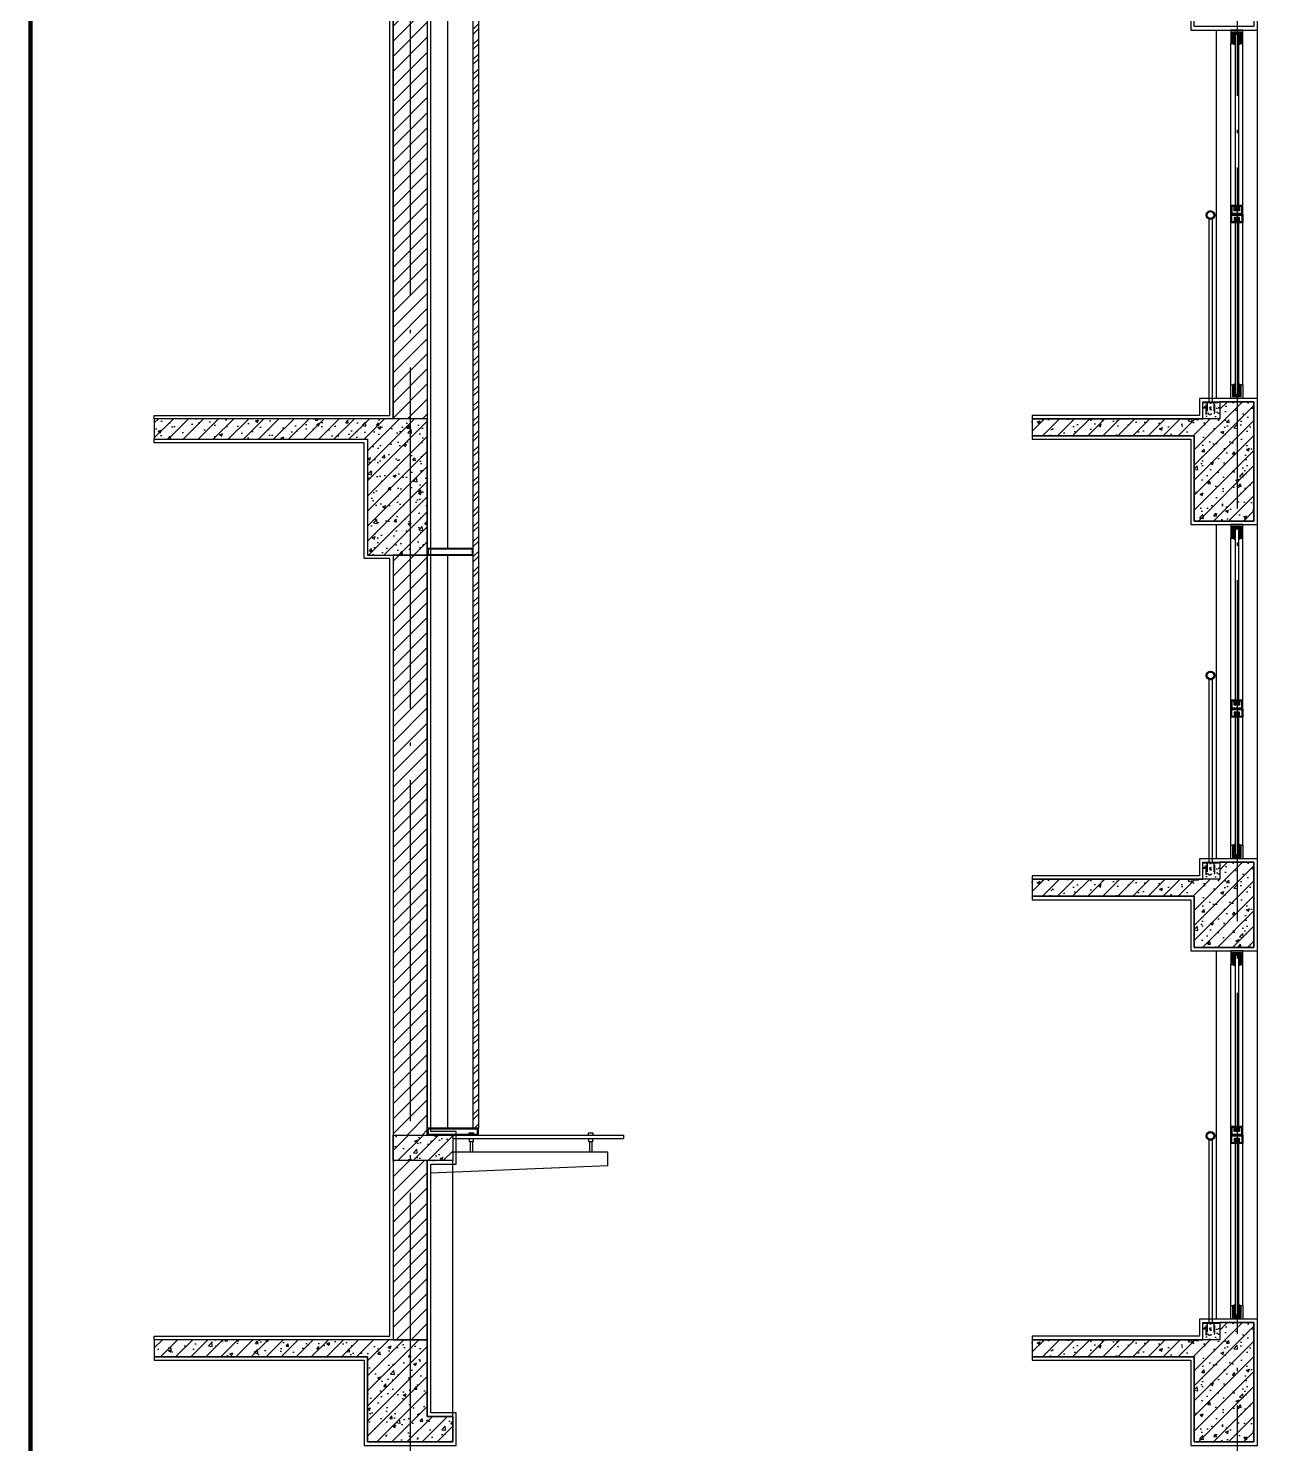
# Model space of a CAD drawing. Extents: x -737978 to 768813, y -372247 to 1140308.
# Drawn here: x -658920 to -651567, y -329121 to -320821 of the extents above; entities that cross this region are included whole.
import ezdxf

# ---------------------------------------------------------------- set-up
doc = ezdxf.new("R2010")
doc.units = 0
doc.header["$LTSCALE"] = 1000
doc.header["$MEASUREMENT"] = 0
doc.linetypes.add('DASH', pattern=[0.35, 0.25, -0.1])
doc.linetypes.add('DOTE', pattern=[2.42, 2, -0.2, 0.02, -0.2])
doc.layers.get('0').update_dxf_attribs({"linetype": 'CONTINUOUS'})
for name, color, linetype in [('0-填充边线', 7, 'CONTINUOUS'), ('DOTE', 1, 'DOTE'), ('J-COLU-梁柱', 30, 'CONTINUOUS'), ('J-DOOR-窗', 126, 'CONTINUOUS'), ('J-ELEV-立面栏杆', 36, 'CONTINUOUS'), ('J-ELEV-立面雨篷', 249, 'CONTINUOUS'), ('J-SECT-剖面看线', 253, 'CONTINUOUS'), ('PUB_HATCH', 8, 'CONTINUOUS'), ('PUB_TITLE', 4, 'CONTINUOUS'), ('填充', 8, 'CONTINUOUS'), ('栏杆', 35, 'CONTINUOUS'), ('龙骨', 36, 'CONTINUOUS')]:
    doc.layers.add(name, color=color, linetype=linetype)
doc.styles.add('DIM_FONT', font='SIMPLEX', dxfattribs={"width": 0.7, "bigfont": 'GBCBIG'})
pattern_1 = [(135, (-385373.529, -379004.6204), (4.49012806, 4.49012806), []), (45, (-385373.529, -379004.6204), (4.49012806, -4.49012806), [])]
pattern_2 = [(135, (-385373.533, -376504.62), (4.49012806, 4.49012806), []), (45, (-385373.533, -376504.62), (4.49012806, -4.49012806), [])]
pattern_3 = [(135, (-385373.533, -373604.62), (4.49012806, 4.49012806), []), (45, (-385373.533, -373604.62), (4.49012806, -4.49012806), [])]

# ---------------------------------------------------------------- blocks, each defined once
blk = doc.blocks.new('U_A9BUE')
at = {"layer": 'PUB_HATCH'}
h = blk.add_hatch(dxfattribs=at)
h.set_pattern_fill('ANSI31', color=256, scale=20, style=0)
h.set_pattern_definition([(45, (16964.9157, -24864.7672), (-1.76776695, 1.76776695), [])])
h.paths.add_polyline_path([(75, -6), (75, 0), (-15, 0), (-15, -6)])
at = {"linetype": 'DASH', "ltscale": 0.2}
for points in [[(-15, 0), (75, 0), (75, -6), (-15, -6)], [(11, -66), (5, -66), (5, -6), (11, -6)], [(49, -66), (55, -66), (55, -6), (49, -6)]]:
    blk.add_lwpolyline(points, close=True, dxfattribs=at)
at = {"style": 'DIM_FONT', "width": 0.8, "flags": 9}
for tag in ['YSIZE', 'XSIZE']:
    blk.add_attdef(tag, (0, 0), '', height=0.5, dxfattribs=at)
blk = doc.blocks.new('飘窗栏杆')
at = {"layer": 'J-ELEV-立面栏杆'}
h = blk.add_hatch(dxfattribs=at)
h.set_pattern_fill('ANSI31', color=256, style=0)
h.set_pattern_definition([(45, (-206.1456, -73239.6862), (-1.122532015, 1.122532015), [])])
h.paths.add_polyline_path([(504782.6, -345583.8, 1), (504832.6, -345583.8, 1)])
h.paths.add_polyline_path([(504827.6, -345583.8, -1), (504787.6, -345583.8, -1)], flags=16)
for p, q in [((504797.6, -345606.7), (504797.6, -346678.8)), ((504817.6, -345606.7), (504817.6, -346678.8))]:
    blk.add_line(p, q, dxfattribs=at)
for radius in [25, 20]:
    blk.add_circle((504807.6, -345583.8), radius, dxfattribs=at)
blk.add_blockref('U_A9BUE', (504777.6, -346678.8), dxfattribs=at)

msp = doc.modelspace()

# ---------------------------------------------------------------- hatches: boundary and pattern name
h = msp.add_hatch()
h.set_pattern_fill('金属', color=256, scale=25)
h.set_pattern_definition([(45, (-350961.336, -218415.03), (-44.194174, 44.194174), []), (45, (-350931.873, -218415.03), (-44.194174, 44.194174), [])])
h.paths.add_polyline_path([(-656311.5, -327270.9), (-656311.5, -327240.9), (-656311.5, -319850.9), (-656281.4, -319850.9), (-656281.5, -327270.9)])
at = {"layer": 'J-DOOR-窗'}
h = msp.add_hatch(dxfattribs=at)
h.set_pattern_fill('ANSI37', color=126, scale=4, style=0)
h.set_pattern_definition(pattern_3)
h.paths.add_polyline_path([(-651845.2, -320855.9), (-651825.2, -320855.9), (-651825.2, -320910.9), (-651825.2, -320917.9), (-651810.2, -320910.9), (-651810.2, -320840.9), (-651860.2, -320840.9), (-651860.2, -320910.9), (-651845.2, -320917.9), (-651845.2, -320910.9)])
h = msp.add_hatch(dxfattribs=at)
h.set_pattern_fill('ANSI37', color=126, scale=4, style=0)
h.set_pattern_definition(pattern_3)
h.paths.add_polyline_path([(-651845.2, -320855.9), (-651825.2, -320855.9), (-651825.2, -320910.9), (-651825.2, -320917.9), (-651810.2, -320910.9), (-651810.2, -320840.9), (-651860.2, -320840.9), (-651860.2, -320910.9), (-651845.2, -320917.9), (-651845.2, -320910.9)])
h = msp.add_hatch(dxfattribs=at)
h.set_pattern_fill('ANSI37', color=126, scale=4, style=0)
h.set_pattern_definition(pattern_3)
h.paths.add_polyline_path([(-651845.2, -320855.9), (-651825.2, -320855.9), (-651825.2, -320910.9), (-651825.2, -320917.9), (-651810.2, -320910.9), (-651810.2, -320840.9), (-651860.2, -320840.9), (-651860.2, -320910.9), (-651845.2, -320917.9), (-651845.2, -320910.9)])
h = msp.add_hatch(dxfattribs=at)
h.set_pattern_fill('ANSI37', color=126, scale=4, style=0)
h.set_pattern_definition([(225, (-385373.529, -270217.158), (4.49012806, -4.49012806), []), (315, (-385373.529, -270217.158), (4.49012806, 4.49012806), [])])
h.paths.add_polyline_path([(-651845.2, -322965.9), (-651845.2, -322910.9), (-651845.2, -322903.9), (-651860.2, -322910.9), (-651860.2, -322980.9), (-651810.2, -322980.9), (-651810.2, -322910.9), (-651825.2, -322903.9), (-651825.2, -322910.9), (-651825.2, -322965.9)])
h = msp.add_hatch(dxfattribs=at)
h.set_pattern_fill('ANSI37', color=126, scale=4, style=0)
h.set_pattern_definition(pattern_2)
h.paths.add_polyline_path([(-651845.2, -323755.9), (-651825.2, -323755.9), (-651825.2, -323810.9), (-651825.2, -323817.9), (-651810.2, -323810.9), (-651810.2, -323740.9), (-651860.2, -323740.9), (-651860.2, -323810.9), (-651845.2, -323817.9), (-651845.2, -323810.9)])
h = msp.add_hatch(dxfattribs=at)
h.set_pattern_fill('ANSI37', color=126, scale=4, style=0)
h.set_pattern_definition(pattern_2)
h.paths.add_polyline_path([(-651845.2, -323755.9), (-651825.2, -323755.9), (-651825.2, -323810.9), (-651825.2, -323817.9), (-651810.2, -323810.9), (-651810.2, -323740.9), (-651860.2, -323740.9), (-651860.2, -323810.9), (-651845.2, -323817.9), (-651845.2, -323810.9)])
h = msp.add_hatch(dxfattribs=at)
h.set_pattern_fill('ANSI37', color=126, scale=4, style=0)
h.set_pattern_definition(pattern_2)
h.paths.add_polyline_path([(-651845.2, -323755.9), (-651825.2, -323755.9), (-651825.2, -323810.9), (-651825.2, -323817.9), (-651810.2, -323810.9), (-651810.2, -323740.9), (-651860.2, -323740.9), (-651860.2, -323810.9), (-651845.2, -323817.9), (-651845.2, -323810.9)])
h = msp.add_hatch(dxfattribs=at)
h.set_pattern_fill('ANSI37', color=126, scale=4, style=0)
h.set_pattern_definition([(225, (-385373.529, -272917.158), (4.49012806, -4.49012806), []), (315, (-385373.529, -272917.158), (4.49012806, 4.49012806), [])])
h.paths.add_polyline_path([(-651845.2, -325665.9), (-651845.2, -325610.9), (-651845.2, -325603.9), (-651860.2, -325610.9), (-651860.2, -325680.9), (-651810.2, -325680.9), (-651810.2, -325610.9), (-651825.2, -325603.9), (-651825.2, -325610.9), (-651825.2, -325665.9)])
h = msp.add_hatch(dxfattribs=at)
h.set_pattern_fill('ANSI37', color=126, scale=4, style=0)
h.set_pattern_definition(pattern_1)
h.paths.add_polyline_path([(-651845.2, -326255.9), (-651825.2, -326255.9), (-651825.2, -326310.9), (-651825.2, -326317.9), (-651810.2, -326310.9), (-651810.2, -326240.9), (-651860.2, -326240.9), (-651860.2, -326310.9), (-651845.2, -326317.9), (-651845.2, -326310.9)])
h = msp.add_hatch(dxfattribs=at)
h.set_pattern_fill('ANSI37', color=126, scale=4, style=0)
h.set_pattern_definition(pattern_1)
h.paths.add_polyline_path([(-651845.2, -326255.9), (-651825.2, -326255.9), (-651825.2, -326310.9), (-651825.2, -326317.9), (-651810.2, -326310.9), (-651810.2, -326240.9), (-651860.2, -326240.9), (-651860.2, -326310.9), (-651845.2, -326317.9), (-651845.2, -326310.9)])
h = msp.add_hatch(dxfattribs=at)
h.set_pattern_fill('ANSI37', color=126, scale=4, style=0)
h.set_pattern_definition(pattern_1)
h.paths.add_polyline_path([(-651845.2, -326255.9), (-651825.2, -326255.9), (-651825.2, -326310.9), (-651825.2, -326317.9), (-651810.2, -326310.9), (-651810.2, -326240.9), (-651860.2, -326240.9), (-651860.2, -326310.9), (-651845.2, -326317.9), (-651845.2, -326310.9)])
h = msp.add_hatch(dxfattribs=at)
h.set_pattern_fill('ANSI37', color=126, scale=4, style=0)
h.set_pattern_definition([(225, (-385373.529, -275617.158), (4.49012806, -4.49012806), []), (315, (-385373.529, -275617.158), (4.49012806, 4.49012806), [])])
h.paths.add_polyline_path([(-651845.2, -328365.9), (-651845.2, -328310.9), (-651845.2, -328303.9), (-651860.2, -328310.9), (-651860.2, -328380.9), (-651810.2, -328380.9), (-651810.2, -328310.9), (-651825.2, -328303.9), (-651825.2, -328310.9), (-651825.2, -328365.9)])
at = {"layer": '填充'}
h = msp.add_hatch(dxfattribs=at)
h.set_pattern_fill('普通砖', color=256, scale=25, style=0)
h.set_pattern_definition([(45, (-350961.336, -218370.15), (-44.194192, 44.194192), [])])
h.paths.add_polyline_path([(-656781.4, -318510.9), (-656581.4, -318510.9), (-656581.4, -323110.9), (-656781.4, -323110.9)])
h = msp.add_hatch(dxfattribs=at)
h.set_pattern_fill('钢筋混凝土', color=256, scale=25, style=0)
h.set_pattern_definition([(45, (-354968.2, -244760.92), (-44.194174, 44.194174), []), (50, (-354968.2, -244760.92), (179.315046, -15.688034), [18.75, -206.25]), (355, (-354968.2, -244760.92), (-34.68783, 188.04803), [15, -165]), (100.4514, (-354953.26, -244762.23), (144.62735, 172.35989), [15.93505, -175.28553]), (46.1842, (-354968.2, -244710.92), (266.81026, -41.37975), [28.125, -309.375]), (96.6356, (-354945.97, -244714.37), (233.66568, 243.52947), [23.90257, -262.92825]), (351.1842, (-354968.2, -244710.92), (233.66549, 243.52965), [22.5, -247.5]), (21, (-354943.2, -244723.42), (149.22676, -100.65472), [18.75, -206.25]), (326, (-354943.2, -244723.42), (60.82883, 181.28751), [15, -165]), (71.4514, (-354930.76, -244731.81), (210.05566, 80.63262), [15.93505, -175.28553]), (37.5, (-354968.2, -244760.92), (3.039964, 83.223463), [0, -163, 0, -167.5, 0, -165.625]), (7.5, (-354968.2, -244760.92), (65.767384, 98.602928), [0, -95.5, 0, -159.25, 0, -63.125]), (327.5, (-355023.95, -244760.92), (133.455609, -5.638718), [0, -62.5, 0, -195, 0, -258.75]), (317.5, (-355048.95, -244760.92), (145.796542, 25.026246), [0, -81.25, 0, -129.5, 0, -183.75])])
h.paths.add_polyline_path([(-651735.2, -323710.9), (-651735.2, -323010.9), (-651935.2, -323010.9), (-651935.2, -323110.9), (-652055.2, -323110.9), (-653035.2, -323110.9), (-653035.2, -323210.9), (-652085.2, -323210.9), (-652085.2, -323710.9)])
h = msp.add_hatch(dxfattribs=at)
h.set_pattern_fill('混凝土', color=256, scale=10)
h.set_pattern_definition([(50, (67.744, 8100), (71.7260183, -6.2752135), [7.5, -82.5]), (355, (67.744, 8100), (-13.875133, 75.219213), [6, -66]), (100.4514, (73.72, 8099.48), (57.850938, 68.943954), [6.374019, -70.114211]), (46.1842, (67.74, 8120), (106.724105, -16.551901), [11.25, -123.75]), (96.6356, (76.64, 8118.62), (93.46627, 97.411787), [9.561029, -105.1713]), (351.1842, (67.74, 8120), (93.466195, 97.41186), [9, -99]), (21, (77.744, 8115), (59.690705, -40.261889), [7.5, -82.5]), (326, (77.744, 8115), (24.331533, 72.5150045), [6, -66]), (71.4514, (82.72, 8111.645), (84.022263, 32.25305), [6.374019, -70.114211]), (37.5, (67.744, 8100), (1.2159855, 33.2893854), [0, -65.2, 0, -67, 0, -66.25]), (7.5, (67.744, 8100), (26.3069537, 39.4411712), [0, -38.2, 0, -63.7, 0, -25.25]), (327.5, (45.444, 8100), (53.3822436, -2.2554872), [0, -25, 0, -78, 0, -103.5]), (317.5, (35.444, 8100), (58.318617, 10.0104982), [0, -32.5, 0, -51.8, 0, -73.5])])
h.paths.add_polyline_path([(-652035.2, -323010.9), (-651935.2, -323010.9), (-651935.2, -323110.9), (-652035.2, -323110.9)])
h = msp.add_hatch(dxfattribs=at)
h.set_pattern_fill('钢筋混凝土', color=256, scale=25, style=0)
h.set_pattern_definition([(45, (-335601.14, -252460.92), (-44.194174, 44.194174), []), (50, (-335601.14, -252460.92), (179.315046, -15.688034), [18.75, -206.25]), (355, (-335601.14, -252460.92), (-34.68783, 188.04803), [15, -165]), (100.4514, (-335586.2, -252462.23), (144.627345, 172.35989), [15.93505, -175.28553]), (46.1842, (-335601.14, -252410.92), (266.81026, -41.37975), [28.125, -309.375]), (96.6356, (-335578.9, -252414.37), (233.66568, 243.52947), [23.90257, -262.92825]), (351.1842, (-335601.14, -252410.92), (233.66549, 243.52965), [22.5, -247.5]), (21, (-335576.14, -252423.42), (149.22676, -100.65472), [18.75, -206.25]), (326, (-335576.14, -252423.42), (60.82883, 181.28751), [15, -165]), (71.4514, (-335563.7, -252431.81), (210.05566, 80.63262), [15.93505, -175.28553]), (37.5, (-335601.14, -252460.92), (3.039964, 83.223463), [0, -163, 0, -167.5, 0, -165.625]), (7.5, (-335601.14, -252460.92), (65.767384, 98.602928), [0, -95.5, 0, -159.25, 0, -63.125]), (327.5, (-335656.89, -252460.92), (133.455609, -5.638718), [0, -62.5, 0, -195, 0, -258.75]), (317.5, (-335681.89, -252460.92), (145.796542, 25.026246), [0, -81.25, 0, -129.5, 0, -183.75])])
h.paths.add_polyline_path([(-656931.5, -323910.9), (-656581.5, -323910.9), (-656581.5, -323110.9), (-656931.5, -323110.9), (-658181.5, -323110.9), (-658181.5, -323230.9), (-656931.5, -323230.9)])
h = msp.add_hatch(dxfattribs=at)
h.set_pattern_fill('普通砖', color=256, scale=25, style=0)
h.set_pattern_definition([(45, (-335601.14, -252816.045), (-44.194192, 44.194192), [])])
h.paths.add_polyline_path([(-656581.5, -323910.9), (-656781.5, -323910.9), (-656781.5, -327310.9), (-656581.5, -327310.9)])
h = msp.add_hatch(dxfattribs=at)
h.set_pattern_fill('钢筋混凝土', color=256, scale=25, style=0)
h.set_pattern_definition([(45, (-354968.2, -247460.92), (-44.194174, 44.194174), []), (50, (-354968.2, -247460.92), (179.315046, -15.688034), [18.75, -206.25]), (355, (-354968.2, -247460.92), (-34.68783, 188.04803), [15, -165]), (100.4514, (-354953.26, -247462.23), (144.62735, 172.35989), [15.93505, -175.28553]), (46.1842, (-354968.2, -247410.92), (266.81026, -41.37975), [28.125, -309.375]), (96.6356, (-354945.97, -247414.37), (233.66568, 243.52947), [23.90257, -262.92825]), (351.1842, (-354968.2, -247410.92), (233.66549, 243.52965), [22.5, -247.5]), (21, (-354943.2, -247423.42), (149.22676, -100.65472), [18.75, -206.25]), (326, (-354943.2, -247423.42), (60.82883, 181.28751), [15, -165]), (71.4514, (-354930.76, -247431.81), (210.05566, 80.63262), [15.93505, -175.28553]), (37.5, (-354968.2, -247460.92), (3.039964, 83.223463), [0, -163, 0, -167.5, 0, -165.625]), (7.5, (-354968.2, -247460.92), (65.767384, 98.602928), [0, -95.5, 0, -159.25, 0, -63.125]), (327.5, (-355023.95, -247460.92), (133.455609, -5.638718), [0, -62.5, 0, -195, 0, -258.75]), (317.5, (-355048.95, -247460.92), (145.796542, 25.026246), [0, -81.25, 0, -129.5, 0, -183.75])])
h.paths.add_polyline_path([(-651735.2, -326210.9), (-651735.2, -325710.9), (-651935.2, -325710.9), (-651935.2, -325810.9), (-652055.2, -325810.9), (-653035.2, -325810.9), (-653035.2, -325910.9), (-652085.2, -325910.9), (-652085.2, -326210.9)])
h = msp.add_hatch(dxfattribs=at)
h.set_pattern_fill('混凝土', color=256, scale=10)
h.set_pattern_definition([(50, (67.744, 5400), (71.7260183, -6.2752135), [7.5, -82.5]), (355, (67.744, 5400), (-13.875133, 75.219213), [6, -66]), (100.4514, (73.72, 5399.48), (57.850938, 68.943954), [6.374019, -70.114211]), (46.1842, (67.74, 5420), (106.724105, -16.551901), [11.25, -123.75]), (96.6356, (76.64, 5418.62), (93.46627, 97.411787), [9.561029, -105.1713]), (351.1842, (67.74, 5420), (93.466195, 97.41186), [9, -99]), (21, (77.744, 5415), (59.690705, -40.261889), [7.5, -82.5]), (326, (77.744, 5415), (24.331533, 72.5150045), [6, -66]), (71.4514, (82.72, 5411.645), (84.022263, 32.25305), [6.374019, -70.114211]), (37.5, (67.744, 5400), (1.2159855, 33.2893854), [0, -65.2, 0, -67, 0, -66.25]), (7.5, (67.744, 5400), (26.3069537, 39.4411712), [0, -38.2, 0, -63.7, 0, -25.25]), (327.5, (45.444, 5400), (53.3822436, -2.2554872), [0, -25, 0, -78, 0, -103.5]), (317.5, (35.444, 5400), (58.318617, 10.0104982), [0, -32.5, 0, -51.8, 0, -73.5])])
h.paths.add_polyline_path([(-652035.2, -325710.9), (-651935.2, -325710.9), (-651935.2, -325810.9), (-652035.2, -325810.9)])
h = msp.add_hatch(dxfattribs=at)
h.set_pattern_fill('钢筋混凝土', color=256, scale=25, style=0)
h.set_pattern_definition([(45, (-348872.987, -252660.92), (-44.194174, 44.194174), []), (50, (-348872.99, -252660.92), (179.315046, -15.688034), [18.75, -206.25]), (355, (-348872.99, -252660.92), (-34.68783, 188.04803), [15, -165]), (100.4514, (-348858.04, -252662.23), (144.62735, 172.35989), [15.93505, -175.28553]), (46.1842, (-348872.99, -252610.92), (266.81026, -41.37975), [28.125, -309.375]), (96.6356, (-348850.75, -252614.37), (233.66568, 243.52947), [23.90257, -262.92825]), (351.1842, (-348873, -252610.92), (233.66549, 243.52965), [22.5, -247.5]), (21, (-348847.99, -252623.42), (149.22676, -100.65472), [18.75, -206.25]), (326, (-348847.99, -252623.42), (60.82883, 181.28751), [15, -165]), (71.4514, (-348835.55, -252631.81), (210.05566, 80.63262), [15.93505, -175.28553]), (37.5, (-348872.987, -252660.92), (3.039964, 83.223463), [0, -163, 0, -167.5, 0, -165.625]), (7.5, (-348872.99, -252660.92), (65.767384, 98.602928), [0, -95.5, 0, -159.25, 0, -63.125]), (327.5, (-348928.74, -252660.92), (133.455609, -5.638718), [0, -62.5, 0, -195, 0, -258.75]), (317.5, (-348953.74, -252660.92), (145.796542, 25.026246), [0, -81.25, 0, -129.5, 0, -183.75])])
h.paths.add_polyline_path([(-656781.5, -327310.9), (-656431.5, -327310.9), (-656431.5, -327460.9), (-656781.5, -327460.9)])
h = msp.add_hatch(dxfattribs=at)
h.set_pattern_fill('普通砖', color=256, scale=25, style=0)
h.set_pattern_definition([(45, (-348872.987, -252816.045), (-44.194192, 44.194192), [])])
h.paths.add_polyline_path([(-656781.5, -328510.9), (-656581.5, -328510.9), (-656581.5, -327460.9), (-656781.5, -327460.9)])
h = msp.add_hatch(dxfattribs=at)
h.set_pattern_fill('钢筋混凝土', color=256, scale=25, style=0)
h.set_pattern_definition([(45, (-354968.2, -250160.92), (-44.194174, 44.194174), []), (50, (-354968.2, -250160.92), (179.315046, -15.688034), [18.75, -206.25]), (355, (-354968.2, -250160.92), (-34.68783, 188.04803), [15, -165]), (100.4514, (-354953.26, -250162.23), (144.62735, 172.35989), [15.93505, -175.28553]), (46.1842, (-354968.2, -250110.92), (266.81026, -41.37975), [28.125, -309.375]), (96.6356, (-354945.97, -250114.37), (233.66568, 243.52947), [23.90257, -262.92825]), (351.1842, (-354968.2, -250110.92), (233.66549, 243.52965), [22.5, -247.5]), (21, (-354943.2, -250123.42), (149.22676, -100.65472), [18.75, -206.25]), (326, (-354943.2, -250123.42), (60.82883, 181.28751), [15, -165]), (71.4514, (-354930.76, -250131.81), (210.05566, 80.63262), [15.93505, -175.28553]), (37.5, (-354968.2, -250160.92), (3.039964, 83.223463), [0, -163, 0, -167.5, 0, -165.625]), (7.5, (-354968.2, -250160.92), (65.767384, 98.602928), [0, -95.5, 0, -159.25, 0, -63.125]), (327.5, (-355023.95, -250160.92), (133.455609, -5.638718), [0, -62.5, 0, -195, 0, -258.75]), (317.5, (-355048.95, -250160.92), (145.796542, 25.026246), [0, -81.25, 0, -129.5, 0, -183.75])])
h.paths.add_polyline_path([(-651735.2, -329110.9), (-651735.2, -328410.9), (-651935.2, -328410.9), (-651935.2, -328510.9), (-652055.2, -328510.9), (-653035.2, -328510.9), (-653035.2, -328610.9), (-652085.2, -328610.9), (-652085.2, -329110.9)])
h = msp.add_hatch(dxfattribs=at)
h.set_pattern_fill('混凝土', color=256, scale=10)
h.set_pattern_definition([(50, (67.744, 2700), (71.7260183, -6.2752135), [7.5, -82.5]), (355, (67.744, 2700), (-13.875133, 75.219213), [6, -66]), (100.4514, (73.72, 2699.48), (57.850938, 68.943954), [6.374019, -70.114211]), (46.1842, (67.74, 2720), (106.724105, -16.551901), [11.25, -123.75]), (96.6356, (76.64, 2718.62), (93.46627, 97.411787), [9.561029, -105.1713]), (351.1842, (67.74, 2720), (93.466195, 97.41186), [9, -99]), (21, (77.744, 2715), (59.690705, -40.261889), [7.5, -82.5]), (326, (77.744, 2715), (24.331533, 72.5150045), [6, -66]), (71.4514, (82.72, 2711.645), (84.022263, 32.25305), [6.374019, -70.114211]), (37.5, (67.744, 2700), (1.2159855, 33.2893854), [0, -65.2, 0, -67, 0, -66.25]), (7.5, (67.744, 2700), (26.3069537, 39.4411712), [0, -38.2, 0, -63.7, 0, -25.25]), (327.5, (45.444, 2700), (53.3822436, -2.2554872), [0, -25, 0, -78, 0, -103.5]), (317.5, (35.444, 2700), (58.318617, 10.0104982), [0, -32.5, 0, -51.8, 0, -73.5])])
h.paths.add_polyline_path([(-652035.2, -328410.9), (-651935.2, -328410.9), (-651935.2, -328510.9), (-652035.2, -328510.9)])
h = msp.add_hatch(dxfattribs=at)
h.set_pattern_fill('钢筋混凝土', color=256, scale=25, style=0)
h.set_pattern_definition([(45, (-348872.987, -252860.92), (-44.194174, 44.194174), []), (50, (-348872.99, -252860.92), (179.315046, -15.688034), [18.75, -206.25]), (355, (-348872.99, -252860.92), (-34.68783, 188.04803), [15, -165]), (100.4514, (-348858.04, -252862.23), (144.62735, 172.35989), [15.93505, -175.28553]), (46.1842, (-348872.99, -252810.92), (266.81026, -41.37975), [28.125, -309.375]), (96.6356, (-348850.75, -252814.37), (233.66568, 243.52947), [23.90257, -262.92825]), (351.1842, (-348873, -252810.92), (233.66549, 243.52965), [22.5, -247.5]), (21, (-348847.99, -252823.42), (149.22676, -100.65472), [18.75, -206.25]), (326, (-348847.99, -252823.42), (60.82883, 181.28751), [15, -165]), (71.4514, (-348835.55, -252831.81), (210.05566, 80.63262), [15.93505, -175.28553]), (37.5, (-348872.987, -252860.92), (3.039964, 83.223463), [0, -163, 0, -167.5, 0, -165.625]), (7.5, (-348872.99, -252860.92), (65.767384, 98.602928), [0, -95.5, 0, -159.25, 0, -63.125]), (327.5, (-348928.74, -252860.92), (133.455609, -5.638718), [0, -62.5, 0, -195, 0, -258.75]), (317.5, (-348953.74, -252860.92), (145.796542, 25.026246), [0, -81.25, 0, -129.5, 0, -183.75])])
h.paths.add_polyline_path([(-656473.3, -329110.9), (-656431.5, -329110.9), (-656431.5, -328960.9), (-656581.5, -328960.9), (-656581.5, -328510.9), (-658181.5, -328510.9), (-658181.5, -328610.9), (-656931.5, -328610.9), (-656931.5, -329110.9)])

# ---------------------------------------------------------------- linework, layer by layer
msp.add_lwpolyline([(-656311.5, -327270.9), (-656311.5, -327240.9), (-656311.5, -327240.9), (-656311.5, -319850.9), (-656311.5, -319850.9), (-656311.5, -319850.9), (-656281.4, -319850.9), (-656281.5, -327270.9)], close=True)
at = {"layer": '0-填充边线'}
for points in [[(-656581.4, -308910.9), (-656581.4, -327310.9), (-656431.5, -327310.9), (-656431.5, -327460.9), (-656581.4, -327460.9), (-656581.4, -328960.9), (-656431.5, -328960.9), (-656431.5, -329110.9), (-656931.5, -329110.9), (-656931.5, -328610.9), (-658181.5, -328610.9), (-658181.5, -328630.9), (-656951.5, -328630.9), (-656951.5, -329130.9), (-656411.5, -329130.9), (-656411.5, -328940.9), (-656561.4, -328940.9), (-656561.4, -327480.9)], [(-656561.4, -327480.9), (-656411.5, -327480.9), (-656411.5, -327290.9), (-656561.4, -327290.9), (-656561.4, -308880.9)], [(-652055.2, -320390.9), (-652055.2, -320390.9), (-653035.2, -320390.9), (-653035.2, -320410.9), (-652035.2, -320410.9), (-652035.2, -320410.9), (-652035.2, -320310.9), (-651735.2, -320310.9), (-651735.2, -320810.9), (-652085.2, -320810.9), (-652085.2, -320510.9), (-653035.2, -320510.9), (-653035.2, -320530.9), (-652105.2, -320530.9), (-652105.2, -320830.9), (-651715.2, -320830.9), (-651715.2, -320290.9), (-652055.2, -320290.9), (-652055.2, -320390.9)], [(-652055.2, -323090.9), (-652055.2, -323090.9), (-653035.2, -323090.9), (-653035.2, -323110.9), (-652035.2, -323110.9), (-652035.2, -323110.9), (-652035.2, -323010.9), (-651735.2, -323010.9), (-651735.2, -323710.9), (-652085.2, -323710.9), (-652085.2, -323210.9), (-653035.2, -323210.9), (-653035.2, -323230.9), (-652105.2, -323230.9), (-652105.2, -323730.9), (-651715.2, -323730.9), (-651715.2, -322990.9), (-652055.2, -322990.9), (-652055.2, -323090.9)], [(-656801.5, -328490.9), (-656801.5, -328490.9), (-656801.4, -323930.9), (-656951.5, -323930.9), (-656951.5, -323250.9), (-658181.5, -323250.9), (-658181.5, -323230.9), (-656931.5, -323230.9), (-656931.5, -323910.9), (-656781.4, -323910.9), (-656781.5, -328510.9), (-658181.5, -328510.9), (-658181.5, -328490.9), (-656801.5, -328490.9), (-656801.5, -328490.9)], [(-652055.2, -325790.9), (-652055.2, -325790.9), (-653035.2, -325790.9), (-653035.2, -325810.9), (-652035.2, -325810.9), (-652035.2, -325810.9), (-652035.2, -325710.9), (-651735.2, -325710.9), (-651735.2, -326210.9), (-652085.2, -326210.9), (-652085.2, -325910.9), (-653035.2, -325910.9), (-653035.2, -325930.9), (-652105.2, -325930.9), (-652105.2, -326230.9), (-651715.2, -326230.9), (-651715.2, -325690.9), (-652055.2, -325690.9), (-652055.2, -325790.9)], [(-652055.2, -328490.9), (-652055.2, -328490.9), (-653035.2, -328490.9), (-653035.2, -328510.9), (-652035.2, -328510.9), (-652035.2, -328510.9), (-652035.2, -328410.9), (-651735.2, -328410.9), (-651735.2, -329110.9), (-652085.2, -329110.9), (-652085.2, -328610.9), (-653035.2, -328610.9), (-653035.2, -328630.9), (-652105.2, -328630.9), (-652105.2, -329130.9), (-651715.2, -329130.9), (-651715.2, -328390.9), (-652055.2, -328390.9), (-652055.2, -328490.9)]]:
    msp.add_lwpolyline(points, dxfattribs=at)
for points in [[(-658181.5, -323090.9), (-656801.5, -323090.9), (-656801.5, -318530.9), (-656951.4, -318530.9), (-656951.4, -317850.9), (-658181.4, -317850.9), (-658181.4, -317830.9), (-656931.4, -317830.9), (-656931.4, -318510.9), (-656781.5, -318510.9), (-656781.5, -323110.9), (-658181.5, -323110.9)], [(-652035.2, -323010.9), (-651935.2, -323010.9), (-651935.2, -323110.9), (-652035.2, -323110.9)], [(-652035.2, -325710.9), (-651935.2, -325710.9), (-651935.2, -325810.9), (-652035.2, -325810.9)], [(-652035.2, -328410.9), (-651935.2, -328410.9), (-651935.2, -328510.9), (-652035.2, -328510.9)]]:
    msp.add_lwpolyline(points, close=True, dxfattribs=at)
at = {"layer": 'DOTE'}
for points in [[(-656681.5, -308289.5), (-656681.5, -334902.1)], [(-651832.9, -311956.4), (-651832.9, -334860.4)]]:
    msp.add_lwpolyline(points, dxfattribs=at)
at = {"layer": 'J-COLU-梁柱'}
for points in [[(-656781.4, -318510.9), (-656581.4, -318510.9), (-656581.4, -323110.9), (-656781.4, -323110.9)], [(-656581.5, -323910.9), (-656781.5, -323910.9), (-656781.5, -327310.9), (-656581.5, -327310.9)], [(-656781.5, -327310.9), (-656431.5, -327310.9), (-656431.5, -327460.9), (-656781.5, -327460.9)], [(-656781.5, -328510.9), (-656581.5, -328510.9), (-656581.5, -327460.9), (-656781.5, -327460.9)]]:
    msp.add_lwpolyline(points, close=True, dxfattribs=at)
for points in [[(-651735.2, -323710.9), (-651735.2, -323010.9), (-651935.2, -323010.9), (-651935.2, -323110.9), (-652055.2, -323110.9), (-652055.2, -323110.9), (-653035.2, -323110.9), (-653035.2, -323210.9), (-652085.2, -323210.9), (-652085.2, -323710.9), (-651735.2, -323710.9)], [(-656931.5, -323910.9), (-656581.5, -323910.9), (-656581.5, -323110.9), (-656581.5, -323110.9), (-656931.5, -323110.9), (-656931.5, -323110.9), (-658181.5, -323110.9), (-658181.5, -323230.9), (-656931.5, -323230.9), (-656931.5, -323910.9)], [(-651735.2, -326210.9), (-651735.2, -325710.9), (-651935.2, -325710.9), (-651935.2, -325810.9), (-652055.2, -325810.9), (-652055.2, -325810.9), (-653035.2, -325810.9), (-653035.2, -325910.9), (-652085.2, -325910.9), (-652085.2, -326210.9), (-651735.2, -326210.9)], [(-651735.2, -325810.9), (-651735.2, -325710.9), (-651935.2, -325710.9), (-651935.2, -325810.9)], [(-651735.2, -329110.9), (-651735.2, -328410.9), (-651935.2, -328410.9), (-651935.2, -328510.9), (-652055.2, -328510.9), (-652055.2, -328510.9), (-653035.2, -328510.9), (-653035.2, -328610.9), (-652085.2, -328610.9), (-652085.2, -329110.9), (-651735.2, -329110.9)], [(-656473.3, -329110.9), (-656431.5, -329110.9), (-656431.5, -328960.9), (-656581.5, -328960.9), (-656581.5, -328510.9), (-658181.5, -328510.9), (-658181.5, -328610.9), (-656931.5, -328610.9), (-656931.5, -329110.9), (-656473.3, -329110.9)]]:
    msp.add_lwpolyline(points, dxfattribs=at)
at = {"layer": 'J-DOOR-窗'}
msp.add_line((-656478.3, -329110.9), (-656528.3, -329110.9), dxfattribs=at)
at = {"layer": 'J-DOOR-窗', "color": 126}
for points in [[(-651800.2, -320910.9), (-651800.2, -320830.9), (-651870.2, -320830.9), (-651870.2, -320910.9), (-651860.2, -320910.9), (-651845.2, -320917.9), (-651845.2, -320910.9), (-651845.2, -320855.9), (-651825.2, -320855.9), (-651825.2, -320910.9), (-651825.2, -320917.9), (-651810.2, -320910.9)], [(-651800.2, -320910.9), (-651800.2, -320830.9), (-651870.2, -320830.9), (-651870.2, -320910.9), (-651860.2, -320910.9), (-651845.2, -320917.9), (-651845.2, -320910.9), (-651845.2, -320855.9), (-651825.2, -320855.9), (-651825.2, -320910.9), (-651825.2, -320917.9), (-651810.2, -320910.9)], [(-651800.2, -320910.9), (-651800.2, -320830.9), (-651870.2, -320830.9), (-651870.2, -320910.9), (-651860.2, -320910.9), (-651845.2, -320917.9), (-651845.2, -320910.9), (-651845.2, -320855.9), (-651825.2, -320855.9), (-651825.2, -320910.9), (-651825.2, -320917.9), (-651810.2, -320910.9)], [(-651800.2, -322910.9), (-651800.2, -322990.9), (-651870.2, -322990.9), (-651870.2, -322910.9), (-651860.2, -322910.9), (-651845.2, -322903.9), (-651845.2, -322910.9), (-651845.2, -322965.9), (-651825.2, -322965.9), (-651825.2, -322910.9), (-651825.2, -322903.9), (-651810.2, -322910.9)], [(-651800.2, -323810.9), (-651800.2, -323730.9), (-651870.2, -323730.9), (-651870.2, -323810.9), (-651860.2, -323810.9), (-651845.2, -323817.9), (-651845.2, -323810.9), (-651845.2, -323755.9), (-651825.2, -323755.9), (-651825.2, -323810.9), (-651825.2, -323817.9), (-651810.2, -323810.9)], [(-651800.2, -323810.9), (-651800.2, -323730.9), (-651870.2, -323730.9), (-651870.2, -323810.9), (-651860.2, -323810.9), (-651845.2, -323817.9), (-651845.2, -323810.9), (-651845.2, -323755.9), (-651825.2, -323755.9), (-651825.2, -323810.9), (-651825.2, -323817.9), (-651810.2, -323810.9)], [(-651800.2, -323810.9), (-651800.2, -323730.9), (-651870.2, -323730.9), (-651870.2, -323810.9), (-651860.2, -323810.9), (-651845.2, -323817.9), (-651845.2, -323810.9), (-651845.2, -323755.9), (-651825.2, -323755.9), (-651825.2, -323810.9), (-651825.2, -323817.9), (-651810.2, -323810.9)], [(-651800.2, -325610.9), (-651800.2, -325690.9), (-651870.2, -325690.9), (-651870.2, -325610.9), (-651860.2, -325610.9), (-651845.2, -325603.9), (-651845.2, -325610.9), (-651845.2, -325665.9), (-651825.2, -325665.9), (-651825.2, -325610.9), (-651825.2, -325603.9), (-651810.2, -325610.9)], [(-651800.2, -326310.9), (-651800.2, -326230.9), (-651870.2, -326230.9), (-651870.2, -326310.9), (-651860.2, -326310.9), (-651845.2, -326317.9), (-651845.2, -326310.9), (-651845.2, -326255.9), (-651825.2, -326255.9), (-651825.2, -326310.9), (-651825.2, -326317.9), (-651810.2, -326310.9)], [(-651800.2, -326310.9), (-651800.2, -326230.9), (-651870.2, -326230.9), (-651870.2, -326310.9), (-651860.2, -326310.9), (-651845.2, -326317.9), (-651845.2, -326310.9), (-651845.2, -326255.9), (-651825.2, -326255.9), (-651825.2, -326310.9), (-651825.2, -326317.9), (-651810.2, -326310.9)], [(-651800.2, -326310.9), (-651800.2, -326230.9), (-651870.2, -326230.9), (-651870.2, -326310.9), (-651860.2, -326310.9), (-651845.2, -326317.9), (-651845.2, -326310.9), (-651845.2, -326255.9), (-651825.2, -326255.9), (-651825.2, -326310.9), (-651825.2, -326317.9), (-651810.2, -326310.9)], [(-651800.2, -328310.9), (-651800.2, -328390.9), (-651870.2, -328390.9), (-651870.2, -328310.9), (-651860.2, -328310.9), (-651845.2, -328303.9), (-651845.2, -328310.9), (-651845.2, -328365.9), (-651825.2, -328365.9), (-651825.2, -328310.9), (-651825.2, -328303.9), (-651810.2, -328310.9)]]:
    msp.add_lwpolyline(points, close=True, dxfattribs=at)
for points in [[(-651860.2, -320910.9), (-651860.2, -320840.9), (-651810.2, -320840.9), (-651810.2, -320910.9)], [(-651860.2, -320910.9), (-651860.2, -320840.9), (-651810.2, -320840.9), (-651810.2, -320910.9)], [(-651860.2, -320910.9), (-651860.2, -320840.9), (-651810.2, -320840.9), (-651810.2, -320910.9)], [(-651845.2, -320855.9), (-651845.2, -321885.9)], [(-651870.2, -322910.9), (-651870.2, -320910.9)], [(-651825.2, -320917.9), (-651825.2, -321885.9)], [(-651800.2, -322910.9), (-651800.2, -320910.6)], [(-651845.2, -321935.9), (-651845.2, -322903.9)], [(-651825.2, -321935.9), (-651825.2, -322903.9)], [(-651860.2, -322910.9), (-651860.2, -322980.9), (-651810.2, -322980.9), (-651810.2, -322910.9)], [(-651860.2, -323810.9), (-651860.2, -323740.9), (-651810.2, -323740.9), (-651810.2, -323810.9)], [(-651860.2, -323810.9), (-651860.2, -323740.9), (-651810.2, -323740.9), (-651810.2, -323810.9)], [(-651860.2, -323810.9), (-651860.2, -323740.9), (-651810.2, -323740.9), (-651810.2, -323810.9)], [(-651845.2, -323755.9), (-651845.2, -324785.9)], [(-651870.2, -325610.9), (-651870.2, -323810.9)], [(-651825.2, -323817.9), (-651825.2, -324785.9)], [(-651800.2, -325610.9), (-651800.2, -323810.6)], [(-651845.2, -324835.9), (-651845.2, -325603.9)], [(-651825.2, -324835.9), (-651825.2, -325603.9)], [(-651860.2, -325610.9), (-651860.2, -325680.9), (-651810.2, -325680.9), (-651810.2, -325610.9)], [(-651860.2, -326310.9), (-651860.2, -326240.9), (-651810.2, -326240.9), (-651810.2, -326310.9)], [(-651860.2, -326310.9), (-651860.2, -326240.9), (-651810.2, -326240.9), (-651810.2, -326310.9)], [(-651860.2, -326310.9), (-651860.2, -326240.9), (-651810.2, -326240.9), (-651810.2, -326310.9)], [(-651845.2, -326255.9), (-651845.2, -327285.9)], [(-651870.2, -328310.9), (-651870.2, -326310.9)], [(-651825.2, -326317.9), (-651825.2, -327285.9)], [(-651800.2, -328310.9), (-651800.2, -326310.6)], [(-651845.2, -327335.9), (-651845.2, -328303.9)], [(-651825.2, -327335.9), (-651825.2, -328303.9)], [(-651860.2, -328310.9), (-651860.2, -328380.9), (-651810.2, -328380.9), (-651810.2, -328310.9)]]:
    msp.add_lwpolyline(points, dxfattribs=at)
at = {"layer": 'J-DOOR-窗'}
for points in [[(-651870.2, -321910.9), (-651800.2, -321910.9), (-651800.2, -321860.9), (-651825.2, -321860.9), (-651825.2, -321885.9), (-651830.1, -321885.9), (-651830.1, -321860.9), (-651840.1, -321860.9), (-651840.1, -321885.9), (-651845.2, -321885.9), (-651845.2, -321860.9), (-651870.2, -321860.9), (-651870.2, -321910.9)], [(-651870.2, -321910.9), (-651800.2, -321910.9), (-651800.2, -321960.9), (-651825.2, -321960.9), (-651825.2, -321935.9), (-651830.1, -321935.9), (-651830.1, -321960.9), (-651840.1, -321960.9), (-651840.1, -321935.9), (-651845.2, -321935.9), (-651845.2, -321960.9), (-651870.2, -321960.9), (-651870.2, -321910.9)], [(-651870.2, -324810.9), (-651800.2, -324810.9), (-651800.2, -324760.9), (-651825.2, -324760.9), (-651825.2, -324785.9), (-651830.1, -324785.9), (-651830.1, -324760.9), (-651840.1, -324760.9), (-651840.1, -324785.9), (-651845.2, -324785.9), (-651845.2, -324760.9), (-651870.2, -324760.9), (-651870.2, -324810.9)], [(-651870.2, -324810.9), (-651800.2, -324810.9), (-651800.2, -324860.9), (-651825.2, -324860.9), (-651825.2, -324835.9), (-651830.1, -324835.9), (-651830.1, -324860.9), (-651840.1, -324860.9), (-651840.1, -324835.9), (-651845.2, -324835.9), (-651845.2, -324860.9), (-651870.2, -324860.9), (-651870.2, -324810.9)], [(-651870.2, -327310.9), (-651800.2, -327310.9), (-651800.2, -327260.9), (-651825.2, -327260.9), (-651825.2, -327285.9), (-651830.1, -327285.9), (-651830.1, -327260.9), (-651840.1, -327260.9), (-651840.1, -327285.9), (-651845.2, -327285.9), (-651845.2, -327260.9), (-651870.2, -327260.9), (-651870.2, -327310.9)], [(-656581.5, -327310.9), (-656431.5, -327310.9)], [(-656431.5, -327330.9), (-655431.5, -327330.9)], [(-656411.5, -327310.9), (-655431.5, -327310.9)], [(-655431.5, -327310.9), (-655431.5, -327330.9)], [(-651870.2, -327310.9), (-651800.2, -327310.9), (-651800.2, -327360.9), (-651825.2, -327360.9), (-651825.2, -327335.9), (-651830.1, -327335.9), (-651830.1, -327360.9), (-651840.1, -327360.9), (-651840.1, -327335.9), (-651845.2, -327335.9), (-651845.2, -327360.9), (-651870.2, -327360.9), (-651870.2, -327310.9)]]:
    msp.add_lwpolyline(points, dxfattribs=at)
for points in [[(-651865.2, -321905.9), (-651805.2, -321905.9), (-651805.2, -321865.9), (-651820.2, -321865.9), (-651820.2, -321890.9), (-651835.1, -321890.9), (-651835.1, -321890.9), (-651850.2, -321890.9), (-651850.2, -321865.9), (-651865.2, -321865.9)], [(-651865.2, -321915.9), (-651805.2, -321915.9), (-651805.2, -321955.9), (-651820.2, -321955.9), (-651820.2, -321930.9), (-651835.1, -321930.9), (-651835.1, -321930.9), (-651850.2, -321930.9), (-651850.2, -321955.9), (-651865.2, -321955.9)], [(-651865.2, -324805.9), (-651805.2, -324805.9), (-651805.2, -324765.9), (-651820.2, -324765.9), (-651820.2, -324790.9), (-651835.1, -324790.9), (-651835.1, -324790.9), (-651850.2, -324790.9), (-651850.2, -324765.9), (-651865.2, -324765.9)], [(-651865.2, -324815.9), (-651805.2, -324815.9), (-651805.2, -324855.9), (-651820.2, -324855.9), (-651820.2, -324830.9), (-651835.1, -324830.9), (-651835.1, -324830.9), (-651850.2, -324830.9), (-651850.2, -324855.9), (-651865.2, -324855.9)], [(-651865.2, -327305.9), (-651805.2, -327305.9), (-651805.2, -327265.9), (-651820.2, -327265.9), (-651820.2, -327290.9), (-651835.1, -327290.9), (-651835.1, -327290.9), (-651850.2, -327290.9), (-651850.2, -327265.9), (-651865.2, -327265.9)], [(-651865.2, -327315.9), (-651805.2, -327315.9), (-651805.2, -327355.9), (-651820.2, -327355.9), (-651820.2, -327330.9), (-651835.1, -327330.9), (-651835.1, -327330.9), (-651850.2, -327330.9), (-651850.2, -327355.9), (-651865.2, -327355.9)]]:
    msp.add_lwpolyline(points, close=True, dxfattribs=at)
at = {"layer": 'J-ELEV-立面雨篷', "ltscale": 0.005}
for p, q in [((-656330.8, -327350.9), (-656330.8, -327410.9)), ((-656315.8, -327350.9), (-656315.8, -327410.9)), ((-655630.8, -327350.9), (-655630.8, -327410.9)), ((-655615.8, -327350.9), (-655615.8, -327410.9))]:
    msp.add_line(p, q, dxfattribs=at)
for points in [[(-656308.3, -327310.9), (-656308.3, -327300.9), (-656338.3, -327300.9), (-656338.3, -327310.9)], [(-656312.3, -327330.9), (-656312.3, -327350.9), (-656334.3, -327350.9), (-656334.3, -327330.9)], [(-655608.3, -327310.9), (-655608.3, -327300.9), (-655638.3, -327300.9), (-655638.3, -327310.9)], [(-655612.3, -327330.9), (-655612.3, -327350.9), (-655634.3, -327350.9), (-655634.3, -327330.9)], [(-655523.3, -327410.9), (-656431.5, -327410.9)], [(-655523.3, -327490.9), (-655523.3, -327410.9)], [(-655523.3, -327490.9), (-656561.5, -327534.3)]]:
    msp.add_lwpolyline(points, dxfattribs=at)
at = {"layer": 'J-SECT-剖面看线', "color": 251}
for points in [[(-651955.2, -322990.9), (-651955.2, -320830.9)], [(-651715.2, -322990.9), (-651715.2, -320830.9)], [(-651955.2, -325690.9), (-651955.2, -323730.9)], [(-651715.2, -325690.9), (-651715.2, -323730.9)], [(-651715.2, -328390.9), (-651715.2, -326030.9)], [(-651955.2, -328390.9), (-651955.2, -326230.9)], [(-656431.5, -328960.9), (-656431.5, -327460.9)]]:
    msp.add_lwpolyline(points, dxfattribs=at)
at = {"layer": 'PUB_TITLE', "const_width": 25}
msp.add_lwpolyline([(-658907.6, -338412.7), (-644557.6, -338412.7), (-644557.6, -307762.7), (-658907.6, -307762.7)], close=True, dxfattribs=at)
at = {"layer": '龙骨'}
for points in [[(-656461.5, -323870.9), (-656461.5, -319850.9)], [(-656461.5, -327270.9), (-656461.5, -323910.9)]]:
    msp.add_lwpolyline(points, dxfattribs=at)
for points in [[(-656311.5, -323870.9), (-656581.5, -323870.9), (-656581.5, -323910.9), (-656311.5, -323910.9)], [(-656316.5, -323875.9), (-656576.5, -323875.9), (-656576.5, -323905.9), (-656316.5, -323905.9)], [(-656281.5, -327270.9), (-656581.5, -327270.9), (-656581.5, -327310.9), (-656281.5, -327310.9)], [(-656286.5, -327275.9), (-656576.5, -327275.9), (-656576.5, -327305.9), (-656286.5, -327305.9)]]:
    msp.add_lwpolyline(points, close=True, dxfattribs=at)

# ---------------------------------------------------------------- block references
at = {"layer": '栏杆'}
for p in [(-1156797.7, 23667.9), (-1156797.7, 20967.9), (-1156797.7, 18267.9)]:
    msp.add_blockref('飘窗栏杆', p, dxfattribs=at)

doc.saveas('drawing.dxf')
